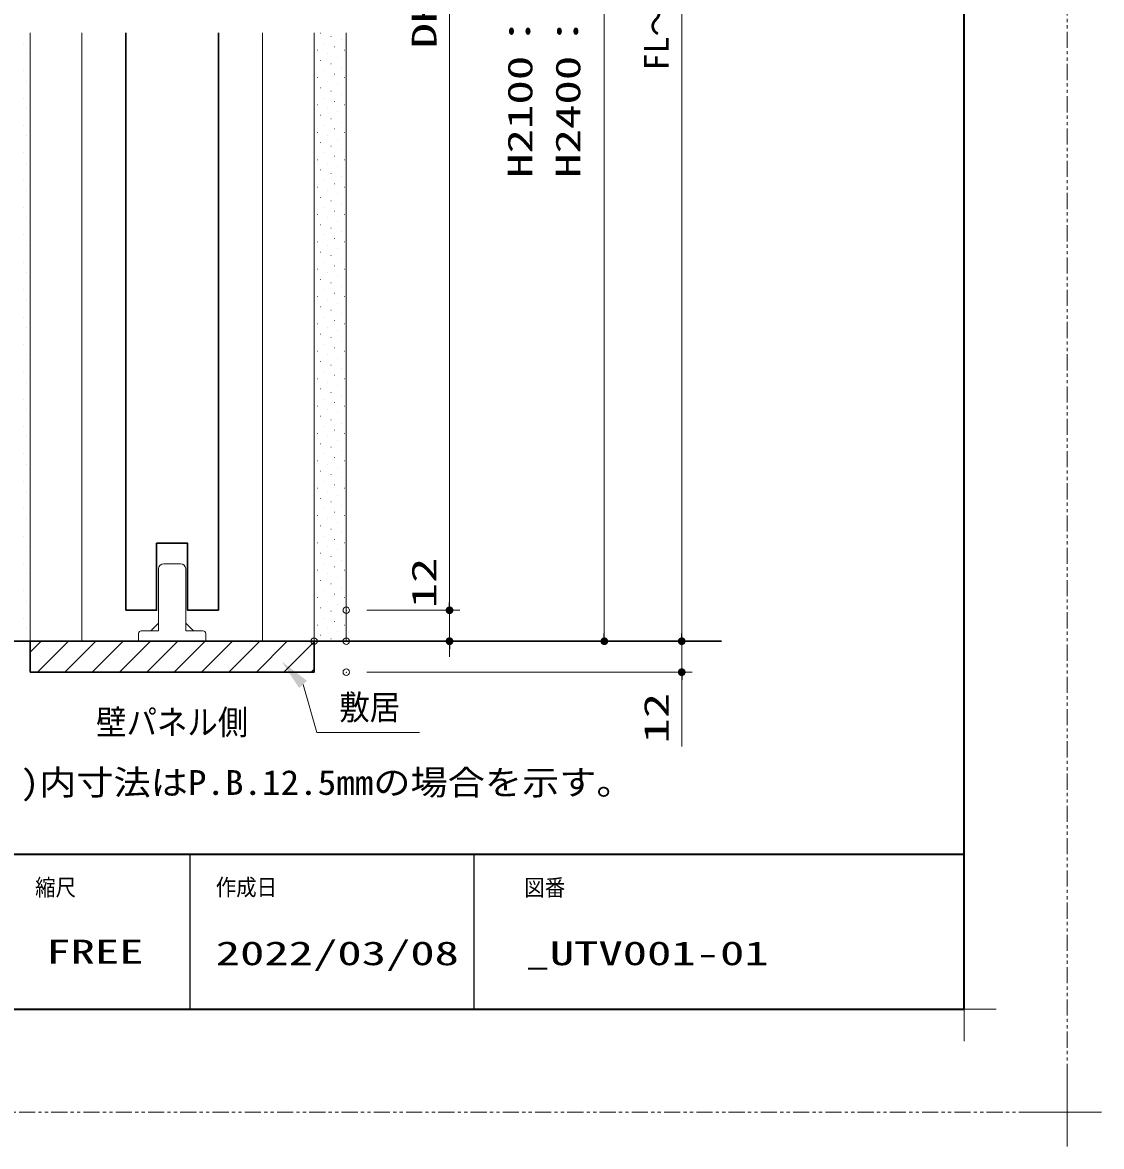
# Model space of a CAD drawing. Units: millimetres, scale not verified. Extents: x -1306 to 1306, y -607 to 607.
# Drawn here: x -17.9 to 400.3, y -607.3 to -171.7 of the extents above; entities that cross this region are included whole.
import ezdxf
from ezdxf.enums import TextEntityAlignment as Align

# ---------------------------------------------------------------- set-up
doc = ezdxf.new("R2010")
doc.units = ezdxf.units.MM
doc.header["$LTSCALE"] = 5
doc.header["$PDMODE"] = 32
doc.header["$PDSIZE"] = 2.5
doc.linetypes.add('USER1', pattern=[2.5, 1.25, -0.25, 0.25, -0.25, 0.25, -0.25])
for name, color, linetype, lineweight in [('0-1_線(黄)', 2, 'Continuous', 15), ('0-3_陰線', 4, 'USER1', 9), ('0-D_線(白)', 7, 'Continuous', 30), ('1-0_線(水)', 4, 'Continuous', 9), ('1-1_寸法線', 3, 'Continuous', 13), ('1-2_ハッチング', 6, 'Continuous', 9), ('1-4_DEFPOINTS', 7, 'Continuous', 5), ('1-5_0', 3, 'Continuous', 25), ('1-7_図面枠', 7, 'Continuous', 35), ('1-8_一般', 7, 'Continuous', 5)]:
    doc.layers.add(name, color=color, linetype=linetype, lineweight=lineweight)
doc.styles.add('ＭＳ ゴシック', font='')
doc.styles.get('ＭＳ ゴシック').set_extended_font_data('MS Gothic')

# ---------------------------------------------------------------- blocks, each defined once
blk = doc.blocks.new('ｓｓ')
at = {"layer": '1-0_線(水)'}
for p, q in [((3773.92, 2885.92), (3806.42, 2885.92)), ((3816.42, 2875.92), (3816.42, 2755.92)), ((3763.92, 2770.92), (3748.92, 2755.92)), ((3816.42, 2770.92), (3831.42, 2755.92)), ((3816.42, 2755.92), (3850.17, 2755.92)), ((3855.17, 2750.92), (3855.17, 2735.92))]:
    blk.add_line(p, q, dxfattribs=at)
for points in [[(3730.17, 2755.92), (3763.92, 2755.92), (3763.92, 2875.92)], [(3855.17, 2735.92), (3725.17, 2735.92), (3725.17, 2750.92)]]:
    blk.add_lwpolyline(points, dxfattribs=at)
for centre, radius, start, end in [((3773.92, 2875.92), 10, 90, 180), ((3806.42, 2875.92), 10, 0, 90), ((3730.17, 2750.92), 5, 90, 180), ((3850.17, 2750.92), 5, 0, 90)]:
    blk.add_arc(centre, radius, start, end, dxfattribs=at)
blk = doc.blocks.new('_DOT')
at = {"layer": '1-5_0'}
blk.add_line((-2.5, 0), (-5, 0), dxfattribs=at)
for points in [[(0, 0), (-2.5, 0), (-2.48, 0.313)], [(0, 0), (-2.48, -0.313), (-2.5, 0)], [(0, 0), (-2.48, 0.313), (-2.421, 0.622)], [(0, 0), (-2.421, -0.622), (-2.48, -0.313)], [(0, 0), (-2.421, 0.622), (-2.324, 0.92)], [(0, 0), (-2.324, -0.92), (-2.421, -0.622)], [(0, 0), (-2.324, 0.92), (-2.191, 1.204)], [(0, 0), (-2.191, -1.204), (-2.324, -0.92)], [(0, 0), (-2.191, 1.204), (-2.023, 1.469)], [(0, 0), (-2.023, -1.469), (-2.191, -1.204)], [(0, 0), (-2.023, 1.469), (-1.822, 1.711)], [(0, 0), (-1.822, -1.711), (-2.023, -1.469)], [(0, 0), (-1.822, 1.711), (-1.594, 1.926)], [(0, 0), (-1.594, -1.926), (-1.822, -1.711)], [(0, 0), (-1.594, 1.926), (-1.34, 2.111)], [(0, 0), (-1.34, -2.111), (-1.594, -1.926)], [(0, 0), (-1.34, 2.111), (-1.064, 2.262)], [(0, 0), (-1.064, -2.262), (-1.34, -2.111)], [(0, 0), (-1.064, 2.262), (-0.773, 2.378)], [(0, 0), (-0.773, -2.378), (-1.064, -2.262)], [(0, 0), (-0.773, 2.378), (-0.468, 2.456)], [(0, 0), (-0.468, -2.456), (-0.773, -2.378)], [(0, 0), (-0.468, 2.456), (-0.157, 2.495)], [(0, 0), (-0.157, -2.495), (-0.468, -2.456)], [(0, 0), (-0.157, 2.495), (0.157, 2.495)], [(0, 0), (0.157, -2.495), (-0.157, -2.495)], [(0, 0), (0.157, 2.495), (0.468, 2.456)], [(0, 0), (0.468, 2.456), (0.773, 2.378)], [(0, 0), (0.773, 2.378), (1.064, 2.262)], [(0, 0), (1.064, 2.262), (1.34, 2.111)], [(0, 0), (1.34, 2.111), (1.594, 1.926)], [(0, 0), (1.594, 1.926), (1.822, 1.711)], [(0, 0), (1.822, 1.711), (2.023, 1.469)], [(0, 0), (2.023, 1.469), (2.191, 1.204)], [(0, 0), (2.191, 1.204), (2.324, 0.92)], [(0, 0), (2.324, 0.92), (2.421, 0.622)], [(0, 0), (2.421, 0.622), (2.48, 0.313)], [(0, 0), (2.48, 0.313), (2.5, 0)], [(0, 0), (0.468, -2.456), (0.157, -2.495)], [(0, 0), (0.773, -2.378), (0.468, -2.456)], [(0, 0), (1.064, -2.262), (0.773, -2.378)], [(0, 0), (1.34, -2.111), (1.064, -2.262)], [(0, 0), (1.594, -1.926), (1.34, -2.111)], [(0, 0), (1.822, -1.711), (1.594, -1.926)], [(0, 0), (2.023, -1.469), (1.822, -1.711)], [(0, 0), (2.191, -1.204), (2.023, -1.469)], [(0, 0), (2.324, -0.92), (2.191, -1.204)], [(0, 0), (2.421, -0.622), (2.324, -0.92)], [(0, 0), (2.48, -0.313), (2.421, -0.622)], [(0, 0), (2.5, 0), (2.48, -0.313)]]:
    blk.add_solid(points, dxfattribs=at)
blk = doc.blocks.new('グループ-13-1')
at = {"layer": '1-8_一般'}
for p, q in [((62041.6, -14029.5), (62041.6, -13365.5)), ((61709.6, -13697.5), (62373.6, -13697.5))]:
    blk.add_line(p, q, dxfattribs=at)

msp = doc.modelspace()

# ---------------------------------------------------------------- linework, layer by layer
at = {"layer": '0-1_線(黄)'}
for p, q in [((-14.876, -411.463), (-14.876, -175.678)), ((5.124, -175.678), (5.124, -411.463)), ((75.124, -175.678), (75.124, -411.463)), ((95.124, -411.463), (95.124, -175.678)), ((107.624, -411.463), (107.624, -175.678))]:
    msp.add_line(p, q, dxfattribs=at)
at = {"layer": '0-3_陰線'}
for q in [(387.036, 594), (-1292.964, -594)]:
    msp.add_line((387.036, -594), q, dxfattribs=at)
at = {"layer": '0-D_線(白)'}
for p, q in [((22.124, -175.678), (22.123, -399.463)), ((58.124, -175.678), (58.124, -399.463)), ((-394.44, -411.463), (253.088, -411.463)), ((5.124, -411.463), (-14.876, -411.463)), ((-14.876, -423.463), (-14.876, -411.463)), ((75.124, -411.463), (95.124, -411.463))]:
    msp.add_line(p, q, dxfattribs=at)
for points in [[(58.124, -399.463), (46.124, -399.463), (46.124, -373.463), (34.124, -373.463), (34.124, -399.463), (22.123, -399.463)], [(-14.876, -423.463), (95.124, -423.463), (95.124, -411.463)]]:
    msp.add_lwpolyline(points, dxfattribs=at)
at = {"layer": '1-1_寸法線'}
for p, q in [((237.624, 104.037), (237.624, -408.463)), ((207.624, 63.037), (207.624, -408.463)), ((147.624, 53.537), (147.624, -396.463)), ((147.624, -396.463), (147.624, -393.463)), ((115.624, -399.463), (151.624, -399.463)), ((115.624, -399.463), (151.624, -399.463)), ((147.624, -399.463), (147.624, -411.463)), ((237.624, -408.463), (237.624, -405.463)), ((103.124, -411.463), (151.624, -411.463)), ((115.624, -411.463), (241.624, -411.463)), ((115.624, -411.463), (241.624, -411.463)), ((115.624, -411.463), (211.624, -411.463)), ((237.624, -411.463), (237.624, -423.463)), ((147.624, -414.463), (147.624, -417.463)), ((115.624, -423.463), (241.624, -423.463)), ((237.624, -426.463), (237.624, -452.225))]:
    msp.add_line(p, q, dxfattribs=at)
msp.add_lwpolyline([(136.045, -446.831), (96.18, -446.831), (90.864, -428.201)], dxfattribs=at)
msp.add_solid([(82.694, -419.412), (92.39, -426.783), (89.338, -429.62)], dxfattribs=at)
at = {"layer": '1-2_ハッチング'}
for p, q in [((-15.015, -177.139), (-14.965, -177.139)), ((97.68, -175.813), (97.73, -175.813)), ((101.658, -177.139), (101.708, -177.139)), ((105.635, -178.464), (105.685, -178.464)), ((-17.667, -179.79), (-17.617, -179.79)), ((96.354, -182.442), (96.404, -182.442)), ((99.006, -179.79), (99.056, -179.79)), ((102.984, -181.116), (103.034, -181.116)), ((106.961, -182.442), (107.011, -182.442)), ((-16.341, -183.768), (-16.291, -183.768)), ((97.68, -186.419), (97.73, -186.419)), ((100.332, -183.768), (100.382, -183.768)), ((104.309, -185.093), (104.359, -185.093)), ((-17.667, -190.397), (-17.617, -190.397)), ((-15.015, -187.745), (-14.965, -187.745)), ((99.006, -190.397), (99.056, -190.397)), ((101.658, -187.745), (101.708, -187.745)), ((105.635, -189.071), (105.685, -189.071)), ((-16.341, -194.374), (-16.291, -194.374)), ((96.354, -193.048), (96.404, -193.048)), ((100.332, -194.374), (100.382, -194.374)), ((102.984, -191.723), (103.034, -191.723)), ((104.309, -195.7), (104.359, -195.7)), ((106.961, -193.048), (107.011, -193.048)), ((-15.015, -198.352), (-14.965, -198.352)), ((97.68, -197.026), (97.73, -197.026)), ((101.658, -198.352), (101.708, -198.352)), ((105.635, -199.678), (105.685, -199.678)), ((-17.667, -201.003), (-17.617, -201.003)), ((96.354, -203.655), (96.404, -203.655)), ((99.006, -201.003), (99.056, -201.003)), ((102.984, -202.329), (103.034, -202.329)), ((106.961, -203.655), (107.011, -203.655)), ((-16.341, -204.981), (-16.291, -204.981)), ((-15.015, -208.958), (-14.965, -208.958)), ((97.68, -207.632), (97.73, -207.632)), ((100.332, -204.981), (100.382, -204.981)), ((101.658, -208.958), (101.708, -208.958)), ((104.309, -206.307), (104.359, -206.307)), ((-17.667, -211.61), (-17.617, -211.61)), ((99.006, -211.61), (99.056, -211.61)), ((102.984, -212.936), (103.034, -212.936)), ((105.635, -210.284), (105.685, -210.284)), ((-16.341, -215.587), (-16.291, -215.587)), ((96.354, -214.262), (96.404, -214.262)), ((100.332, -215.587), (100.382, -215.587)), ((104.309, -216.913), (104.359, -216.913)), ((106.961, -214.262), (107.011, -214.262)), ((-15.015, -219.565), (-14.965, -219.565)), ((97.68, -218.239), (97.73, -218.239)), ((101.658, -219.565), (101.708, -219.565)), ((105.635, -220.891), (105.685, -220.891)), ((-17.667, -222.217), (-17.617, -222.217)), ((-16.341, -226.194), (-16.291, -226.194)), ((96.354, -224.868), (96.404, -224.868)), ((99.006, -222.217), (99.056, -222.217)), ((100.332, -226.194), (100.382, -226.194)), ((102.984, -223.542), (103.034, -223.542)), ((106.961, -224.868), (107.011, -224.868)), ((-15.015, -230.172), (-14.965, -230.172)), ((97.68, -228.846), (97.73, -228.846)), ((101.658, -230.172), (101.708, -230.172)), ((104.309, -227.52), (104.359, -227.52)), ((-17.667, -232.823), (-17.617, -232.823)), ((99.006, -232.823), (99.056, -232.823)), ((102.984, -234.149), (103.034, -234.149)), ((105.635, -231.497), (105.685, -231.497)), ((-16.341, -236.801), (-16.291, -236.801)), ((96.354, -235.475), (96.404, -235.475)), ((97.68, -239.452), (97.73, -239.452)), ((100.332, -236.801), (100.382, -236.801)), ((104.309, -238.126), (104.359, -238.126)), ((106.961, -235.475), (107.011, -235.475)), ((-17.667, -243.43), (-17.617, -243.43)), ((-15.015, -240.778), (-14.965, -240.778)), ((99.006, -243.43), (99.056, -243.43)), ((101.658, -240.778), (101.708, -240.778)), ((105.635, -242.104), (105.685, -242.104)), ((-16.341, -247.407), (-16.291, -247.407)), ((96.354, -246.081), (96.404, -246.081)), ((100.332, -247.407), (100.382, -247.407)), ((102.984, -244.756), (103.034, -244.756)), ((106.961, -246.081), (107.011, -246.081)), ((-15.015, -251.385), (-14.965, -251.385)), ((97.68, -250.059), (97.73, -250.059)), ((101.658, -251.385), (101.708, -251.385)), ((104.309, -248.733), (104.359, -248.733)), ((-17.667, -254.036), (-17.617, -254.036)), ((96.354, -256.688), (96.404, -256.688)), ((99.006, -254.036), (99.056, -254.036)), ((102.984, -255.362), (103.034, -255.362)), ((105.635, -252.711), (105.685, -252.711)), ((106.961, -256.688), (107.011, -256.688)), ((-16.341, -258.014), (-16.291, -258.014)), ((97.68, -260.665), (97.73, -260.665)), ((100.332, -258.014), (100.382, -258.014)), ((104.309, -259.34), (104.359, -259.34)), ((-17.667, -264.643), (-17.617, -264.643)), ((-15.015, -261.991), (-14.965, -261.991)), ((99.006, -264.643), (99.056, -264.643)), ((101.658, -261.991), (101.708, -261.991)), ((105.635, -263.317), (105.685, -263.317)), ((-16.341, -268.62), (-16.291, -268.62)), ((96.354, -267.295), (96.404, -267.295)), ((100.332, -268.62), (100.382, -268.62)), ((102.984, -265.969), (103.034, -265.969)), ((104.309, -269.946), (104.359, -269.946)), ((106.961, -267.295), (107.011, -267.295)), ((-15.015, -272.598), (-14.965, -272.598)), ((97.68, -271.272), (97.73, -271.272)), ((101.658, -272.598), (101.708, -272.598)), ((105.635, -273.924), (105.685, -273.924)), ((-17.667, -275.25), (-17.617, -275.25)), ((96.354, -277.901), (96.404, -277.901)), ((99.006, -275.25), (99.056, -275.25)), ((102.984, -276.575), (103.034, -276.575)), ((106.961, -277.901), (107.011, -277.901)), ((-16.341, -279.227), (-16.291, -279.227)), ((97.68, -281.879), (97.73, -281.879)), ((100.332, -279.227), (100.382, -279.227)), ((104.309, -280.553), (104.359, -280.553)), ((-17.667, -285.856), (-17.617, -285.856)), ((-15.015, -283.205), (-14.965, -283.205)), ((99.006, -285.856), (99.056, -285.856)), ((101.658, -283.205), (101.708, -283.205)), ((102.984, -287.182), (103.034, -287.182)), ((105.635, -284.53), (105.685, -284.53)), ((-16.341, -289.834), (-16.291, -289.834)), ((96.354, -288.508), (96.404, -288.508)), ((100.332, -289.834), (100.382, -289.834)), ((104.309, -291.159), (104.359, -291.159)), ((106.961, -288.508), (107.011, -288.508)), ((-15.015, -293.811), (-14.965, -293.811)), ((97.68, -292.485), (97.73, -292.485)), ((101.658, -293.811), (101.708, -293.811)), ((105.635, -295.137), (105.685, -295.137)), ((-17.667, -296.463), (-17.617, -296.463)), ((-16.341, -300.44), (-16.291, -300.44)), ((96.354, -299.114), (96.404, -299.114)), ((99.006, -296.463), (99.056, -296.463)), ((100.332, -300.44), (100.382, -300.44)), ((102.984, -297.789), (103.034, -297.789)), ((106.961, -299.114), (107.011, -299.114)), ((-15.015, -304.418), (-14.965, -304.418)), ((97.68, -303.092), (97.73, -303.092)), ((101.658, -304.418), (101.708, -304.418)), ((104.309, -301.766), (104.359, -301.766)), ((-17.667, -307.069), (-17.617, -307.069)), ((99.006, -307.069), (99.056, -307.069)), ((102.984, -308.395), (103.034, -308.395)), ((105.635, -305.744), (105.685, -305.744)), ((-16.341, -311.047), (-16.291, -311.047)), ((96.354, -309.721), (96.404, -309.721)), ((100.332, -311.047), (100.382, -311.047)), ((104.309, -312.373), (104.359, -312.373)), ((106.961, -309.721), (107.011, -309.721)), ((-17.667, -317.676), (-17.617, -317.676)), ((-15.015, -315.024), (-14.965, -315.024)), ((97.68, -313.699), (97.73, -313.699)), ((99.006, -317.676), (99.056, -317.676)), ((101.658, -315.024), (101.708, -315.024)), ((105.635, -316.35), (105.685, -316.35)), ((-16.341, -321.653), (-16.291, -321.653)), ((96.354, -320.328), (96.404, -320.328)), ((100.332, -321.653), (100.382, -321.653)), ((102.984, -319.002), (103.034, -319.002)), ((106.961, -320.328), (107.011, -320.328)), ((-15.015, -325.631), (-14.965, -325.631)), ((97.68, -324.305), (97.73, -324.305)), ((101.658, -325.631), (101.708, -325.631)), ((104.309, -322.979), (104.359, -322.979)), ((-17.667, -328.283), (-17.617, -328.283)), ((96.354, -330.934), (96.404, -330.934)), ((99.006, -328.283), (99.056, -328.283)), ((102.984, -329.608), (103.034, -329.608)), ((105.635, -326.957), (105.685, -326.957)), ((106.961, -330.934), (107.011, -330.934)), ((-16.341, -332.26), (-16.291, -332.26)), ((97.68, -334.912), (97.73, -334.912)), ((100.332, -332.26), (100.382, -332.26)), ((104.309, -333.586), (104.359, -333.586)), ((-17.667, -338.889), (-17.617, -338.889)), ((-15.015, -336.238), (-14.965, -336.238)), ((99.006, -338.889), (99.056, -338.889)), ((101.658, -336.238), (101.708, -336.238)), ((105.635, -337.563), (105.685, -337.563)), ((-16.341, -342.867), (-16.291, -342.867)), ((96.354, -341.541), (96.404, -341.541)), ((100.332, -342.867), (100.382, -342.867)), ((102.984, -340.215), (103.034, -340.215)), ((106.961, -341.541), (107.011, -341.541)), ((-15.015, -346.844), (-14.965, -346.844)), ((97.68, -345.518), (97.73, -345.518)), ((101.658, -346.844), (101.708, -346.844)), ((104.309, -344.192), (104.359, -344.192)), ((105.635, -348.17), (105.685, -348.17)), ((-17.667, -349.496), (-17.617, -349.496)), ((96.354, -352.147), (96.404, -352.147)), ((99.006, -349.496), (99.056, -349.496)), ((102.984, -350.822), (103.034, -350.822)), ((106.961, -352.147), (107.011, -352.147)), ((-16.341, -353.473), (-16.291, -353.473)), ((97.68, -356.125), (97.73, -356.125)), ((100.332, -353.473), (100.382, -353.473)), ((104.309, -354.799), (104.359, -354.799)), ((-17.667, -360.102), (-17.617, -360.102)), ((-15.015, -357.451), (-14.965, -357.451)), ((99.006, -360.102), (99.056, -360.102)), ((101.658, -357.451), (101.708, -357.451)), ((102.984, -361.428), (103.034, -361.428)), ((105.635, -358.777), (105.685, -358.777)), ((-16.341, -364.08), (-16.291, -364.08)), ((96.354, -362.754), (96.404, -362.754)), ((100.332, -364.08), (100.382, -364.08)), ((104.309, -365.406), (104.359, -365.406)), ((106.961, -362.754), (107.011, -362.754)), ((-15.015, -368.057), (-14.965, -368.057)), ((97.68, -366.732), (97.73, -366.732)), ((101.658, -368.057), (101.708, -368.057)), ((105.635, -369.383), (105.685, -369.383)), ((-17.667, -370.709), (-17.617, -370.709)), ((96.354, -373.361), (96.404, -373.361)), ((99.006, -370.709), (99.056, -370.709)), ((102.984, -372.035), (103.034, -372.035)), ((106.961, -373.361), (107.011, -373.361)), ((-16.341, -374.686), (-16.291, -374.686)), ((-15.015, -378.664), (-14.965, -378.664)), ((97.68, -377.338), (97.73, -377.338)), ((100.332, -374.686), (100.382, -374.686)), ((101.658, -378.664), (101.708, -378.664)), ((104.309, -376.012), (104.359, -376.012)), ((-17.667, -381.316), (-17.617, -381.316)), ((99.006, -381.316), (99.056, -381.316)), ((102.984, -382.641), (103.034, -382.641)), ((105.635, -379.99), (105.685, -379.99)), ((-16.341, -385.293), (-16.291, -385.293)), ((96.354, -383.967), (96.404, -383.967)), ((100.332, -385.293), (100.382, -385.293)), ((104.309, -386.619), (104.359, -386.619)), ((106.961, -383.967), (107.011, -383.967)), ((-17.667, -391.922), (-17.617, -391.922)), ((-15.015, -389.271), (-14.965, -389.271)), ((97.68, -387.945), (97.73, -387.945)), ((99.006, -391.922), (99.056, -391.922)), ((101.658, -389.271), (101.708, -389.271)), ((105.635, -390.596), (105.685, -390.596)), ((-16.341, -395.9), (-16.291, -395.9)), ((96.354, -394.574), (96.404, -394.574)), ((100.332, -395.9), (100.382, -395.9)), ((102.984, -393.248), (103.034, -393.248)), ((106.961, -394.574), (107.011, -394.574)), ((-15.015, -399.877), (-14.965, -399.877)), ((97.68, -398.551), (97.73, -398.551)), ((101.658, -399.877), (101.708, -399.877)), ((104.309, -397.225), (104.359, -397.225)), ((-17.667, -402.529), (-17.617, -402.529)), ((99.006, -402.529), (99.056, -402.529)), ((102.984, -403.855), (103.034, -403.855)), ((105.635, -401.203), (105.685, -401.203)), ((-16.341, -406.506), (-16.291, -406.506)), ((96.354, -405.18), (96.404, -405.18)), ((97.68, -409.158), (97.73, -409.158)), ((100.332, -406.506), (100.382, -406.506)), ((104.309, -407.832), (104.359, -407.832)), ((106.961, -405.18), (107.011, -405.18)), ((-15.015, -410.484), (-14.965, -410.484)), ((-14.876, -415.648), (-10.69, -411.463)), ((-12.084, -423.463), (-0.084, -411.463)), ((-1.477, -423.463), (10.523, -411.463)), ((9.129, -423.463), (21.129, -411.463)), ((19.736, -423.463), (31.736, -411.463)), ((30.343, -423.463), (42.343, -411.463)), ((40.949, -423.463), (52.949, -411.463)), ((51.556, -423.463), (63.556, -411.463)), ((62.162, -423.463), (74.162, -411.463)), ((72.769, -423.463), (84.769, -411.463)), ((83.376, -423.463), (95.124, -411.714)), ((101.658, -410.484), (101.708, -410.484)), ((93.982, -423.463), (95.124, -422.32))]:
    msp.add_line(p, q, dxfattribs=at)
at = {"layer": '1-4_DEFPOINTS'}
for p, q in [((347.036, -566.45), (347.036, -541.55)), ((334.586, -554), (359.486, -554))]:
    msp.add_line(p, q, dxfattribs=at)
for p in [(107.624, -399.463), (147.624, -399.463), (95.124, -411.463), (107.624, -411.463), (147.624, -411.463), (207.624, -411.463), (237.624, -411.463), (107.624, -423.463), (237.624, -423.463)]:
    msp.add_point(p, dxfattribs=at)
at = {"layer": '1-5_0', "color": 7}
for p, q in [((47.036, -494), (47.036, -554)), ((157.036, -494), (157.036, -554))]:
    msp.add_line(p, q, dxfattribs=at)
at = {"layer": '1-7_図面枠'}
msp.add_line((-1252.964, -494), (347.036, -494), dxfattribs=at)
msp.add_lwpolyline([(-1252.964, -554), (347.036, -554), (347.036, 554), (-1252.964, 554)], close=True, dxfattribs=at)

# ---------------------------------------------------------------- block references
at = {"layer": '0-3_陰線', "xscale": 0.04, "yscale": 0.04}
msp.add_blockref('グループ-13-1', (-2094.629, -46.1), dxfattribs=at)
at = {"layer": '1-0_線(水)', "xscale": 0.2, "yscale": 0.2}
msp.add_blockref('ｓｓ', (-717.91, -958.647), dxfattribs=at)
at = {"layer": '1-1_寸法線', "xscale": 0.6, "yscale": 0.6}
for p, rotation in [((147.624, -399.463), 270), ((147.624, -399.463), 270), ((207.624, -411.463), 270), ((237.624, -411.463), 270), ((237.624, -411.463), 270), ((147.624, -411.463), 90), ((237.624, -423.463), 90)]:
    msp.add_blockref('_DOT', p, dxfattribs=dict(at, rotation=rotation))

# ---------------------------------------------------------------- texts
at = {"layer": '0-1_線(黄)', "style": 'ＭＳ ゴシック'}
for s, width, p in [('壁パネル側', 0.9, (10.664, -450.521)), (')内寸法はP.B.12.5mmの場合を示す。', 1.1, (-18.594, -473.886))]:
    msp.add_text(s, height=9.604, dxfattribs=dict(at, width=width)).set_placement(p, align=Align.BOTTOM_LEFT)
at = {"layer": '1-1_寸法線', "style": 'ＭＳ ゴシック'}
for s, width, p in [('H2100：2097.5(2100.5)', 1.45, (182.618, -231.923)), ('H2400：2397.5(2400.5)', 1.45, (201.189, -231.923)), ('DH', 1.5, (145.475, -181.701)), ('12', 1.5, (145.423, -398.684)), ('12', 1.5, (235.475, -451.082))]:
    msp.add_text(s, height=9.604, rotation=90, dxfattribs=dict(at, width=width)).set_placement(p, align=Align.BOTTOM_LEFT)
msp.add_text('FL～天井下地', height=9.621, rotation=90, dxfattribs=at).set_placement((235.475, -190.204), align=Align.BOTTOM_LEFT)
at = {"layer": '1-1_寸法線', "style": 'ＭＳ ゴシック', "width": 0.9}
msp.add_text('敷居', height=9.604, dxfattribs=at).set_placement((104.913, -444.76), align=Align.BOTTOM_LEFT)
at = {"layer": '1-7_図面枠', "style": 'ＭＳ ゴシック'}
for s, height, width, p in [('縮尺', 6.452, 0.9, (-12.964, -512.038)), ('作成日', 6.452, 0.9, (57.036, -511.963)), ('図番', 6.452, 0.9, (176.633, -512.073)), ('2022/03/08', 9.236, 1.5, (57.036, -539.776)), ('FREE', 9.236, 1.5, (-8.664, -539.129)), ('_UTV001-01', 9.236, 1.5, (177.071, -539.776))]:
    msp.add_text(s, height=height, dxfattribs=dict(at, width=width)).set_placement(p, align=Align.BOTTOM_LEFT)

doc.saveas('drawing.dxf')
